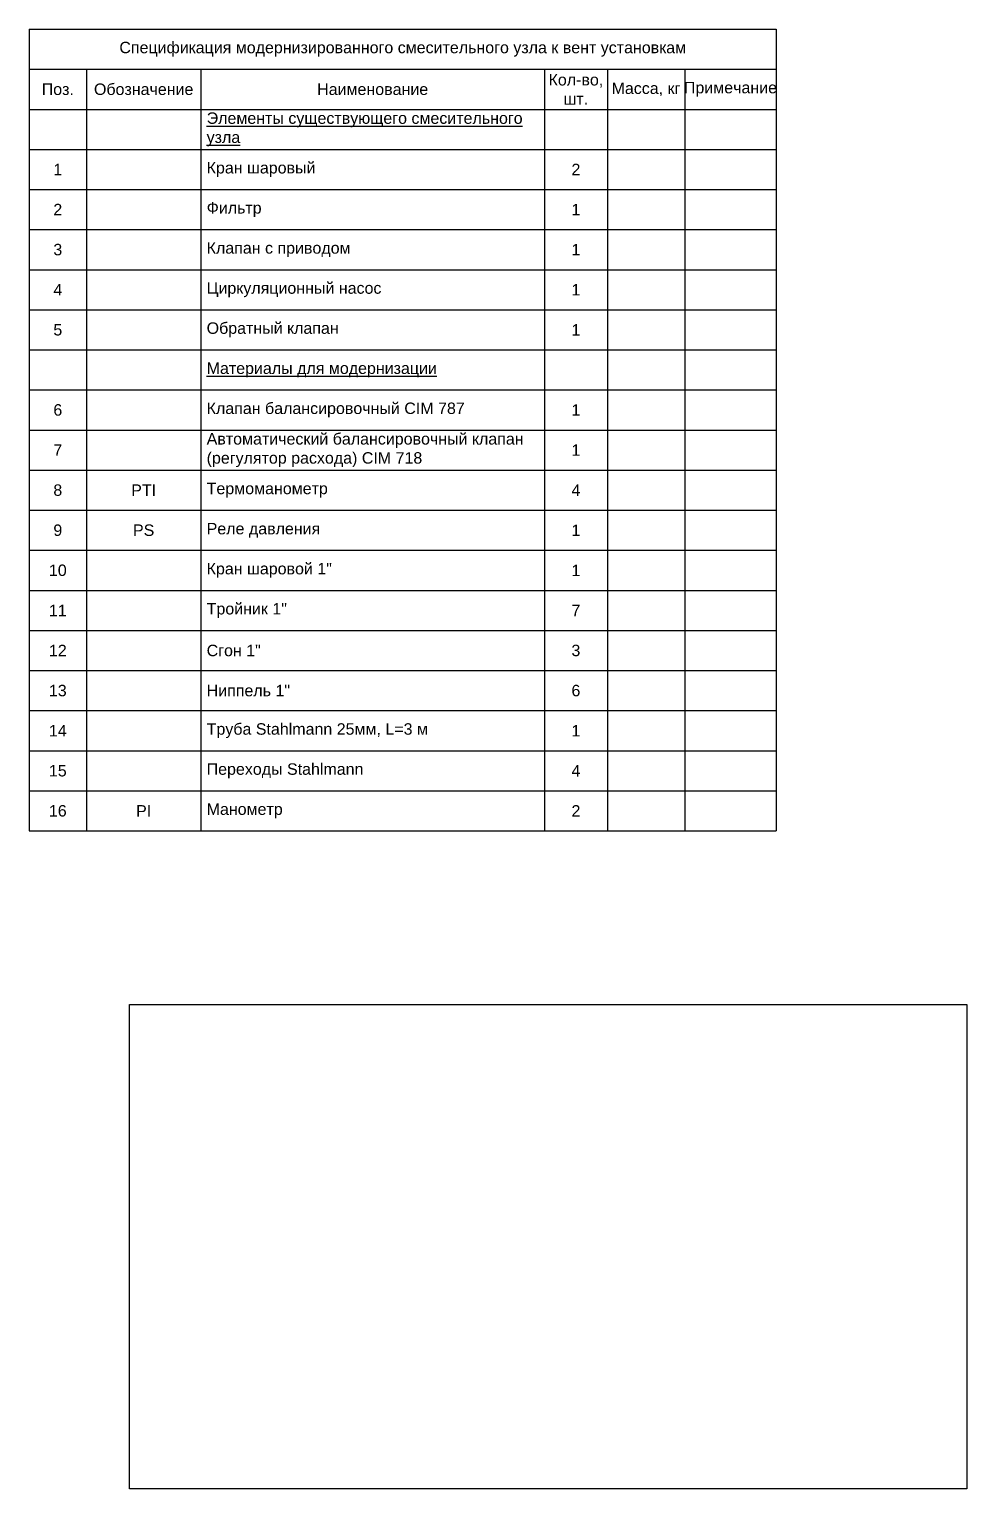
# Paper-space layout '61.2-3. СО' of a CAD drawing. Header units: millimetres. Extents: x -860 to 12764, y -185 to 388.
# Drawn here: x -859.6 to -695.8, y -23.2 to 231.6 of the extents above; entities that cross this region are included whole.
import ezdxf

# ---------------------------------------------------------------- set-up
doc = ezdxf.new("R2010")
doc.units = ezdxf.units.MM
doc.layers.get('Defpoints').update_dxf_attribs({"color": 3})
doc.styles.add('M_200', font='arial.ttf')
picture_1 = doc.add_image_def('image2.jpg', size_in_pixel=(595, 344))

# ---------------------------------------------------------------- blocks, each defined once
blk = doc.blocks.new('*T404')
at = {"color": 0, "lineweight": -2, "transparency": 16777216}
for p, q in [((0, 0), (130.5, 0)), ((0, -7), (10, -7)), ((0, -14), (10, -14)), ((0, -21), (10, -21)), ((10, -21), (10, -140)), ((100.99, -21), (100.99, -140)), ((0, -28), (10, -28)), ((30, -28), (30, -133)), ((0, -35), (10, -35)), ((0, -42), (10, -42)), ((130.5, -42), (130.5, -140)), ((0, -49), (10, -49)), ((0, -56), (10, -56)), ((0, -63), (10, -63)), ((0, -70), (10, -70)), ((0, -77), (10, -77)), ((0, -91), (10, -91)), ((0, -105), (10, -105)), ((0, -126), (10, -126))]:
    blk.add_line(p, q, dxfattribs=at)
at = {"color": 0, "linetype": 'ByBlock', "lineweight": -2, "transparency": 16777216}
for p, q in [((0, 0), (0, -140)), ((130.5, 0), (130.5, -42)), ((10, -7), (130.5, -7)), ((10, -7), (10, -21)), ((30, -7), (30, -28)), ((90, -7), (90, -140)), ((100.99, -7), (100.99, -21)), ((114.5, -7), (114.5, -140)), ((10, -14), (130.5, -14)), ((10, -21), (130.5, -21)), ((10, -28), (130.5, -28)), ((10, -35), (130.5, -35)), ((10, -42), (130.5, -42)), ((10, -49), (130.5, -49)), ((10, -56), (130.5, -56)), ((10, -63), (130.5, -63)), ((10, -70), (130.5, -70)), ((10, -77), (130.5, -77)), ((0, -84), (130.5, -84)), ((10, -91), (130.5, -91)), ((0, -98), (130.5, -98)), ((10, -105), (130.5, -105)), ((0, -112), (130.5, -112)), ((0, -119), (130.5, -119)), ((10, -126), (130.5, -126)), ((0, -133), (130.5, -133)), ((30, -133), (30, -140)), ((0, -140), (130.5, -140))]:
    blk.add_line(p, q, dxfattribs=at)
at = {"color": 0, "transparency": 16777216, "char_height": 2, "style": 'M_200'}
for s, insert, width, attachment_point in [('Спецификация модернизированного смесительного узла к вент установкам', (65.25, -3.5), 130.4969, 5), ('Поз.', (5, -10.5), 9.9994, 5), ('Обозначение', (20, -10.5), 19.9994, 5), ('Наименование', (60, -10.5), 59.9994, 5), ('Кол-во, шт.', (95.5, -10.5), 10.9919, 5), ('Масса, кг', (107.74, -10.5), 13.5044, 5), ('Примечание', (122.5, -10.5), 15.9994, 5), ('{\\LЭлементы существующего смесительного узла}', (31, -17.5), 58, 4), ('1', (5, -24.5), 9.9994, 5), ('Кран шаровый', (31, -24.5), 58, 4), ('2', (95.5, -24.5), 10.9919, 5), ('2', (5, -31.5), 9.9994, 5), ('Фильтр', (31, -31.5), 58, 4), ('1', (95.5, -31.5), 10.9919, 5), ('3', (5, -38.5), 9.9994, 5), ('Клапан с приводом', (31, -38.5), 58, 4), ('1', (95.5, -38.5), 10.9919, 5), ('4', (5, -45.5), 9.9994, 5), ('Циркуляционный насос', (31, -45.5), 58, 4), ('1', (95.5, -45.5), 10.9919, 5), ('5', (5, -52.5), 9.9994, 5), ('Обратный клапан', (31, -52.5), 58, 4), ('1', (95.5, -52.5), 10.9919, 5), ('{\\LМатериалы для модернизации}', (31, -59.5), 58, 4), ('6', (5, -66.5), 9.9994, 5), ('Клапан балансировочный CIM 787', (31, -66.5), 58, 4), ('1', (95.5, -66.5), 10.9919, 5), ('Автоматический балансировочный клапан (регулятор расхода) CIM 718', (31, -73.5), 58, 4), ('7', (5, -73.5), 9.9994, 5), ('1', (95.5, -73.5), 10.9919, 5), ('8', (5, -80.5), 9.9994, 5), ('PTI', (20, -80.5), 18, 5), ('Термоманометр', (31, -80.5), 58, 4), ('4', (95.5, -80.5), 10.9919, 5), ('9', (5, -87.5), 9.9994, 5), ('PS', (20, -87.5), 18, 5), ('Реле давления', (31, -87.5), 58, 4), ('1', (95.5, -87.5), 10.9919, 5), ('10', (5, -94.5), 9.9994, 5), ('Кран шаровой 1"', (31, -94.5), 58, 4), ('1', (95.5, -94.5), 10.9919, 5), ('11', (5, -101.5), 9.9994, 5), ('Тройник 1"', (31, -101.5), 58, 4), ('7', (95.5, -101.5), 10.9919, 5), ('12', (5, -108.5), 9.9994, 5), ('Сгон 1"', (31, -108.5), 58, 4), ('3', (95.5, -108.5), 10.9919, 5), ('13', (5, -115.5), 9.9994, 5), ('Ниппель 1"', (31, -115.5), 58, 4), ('6', (95.5, -115.5), 10.9919, 5), ('14', (5, -122.5), 9.9994, 5), ('Труба Stahlmann 25мм, L=3 м', (31, -122.5), 58, 4), ('1', (95.5, -122.5), 10.9919, 5), ('15', (5, -129.5), 9.9994, 5), ('Переходы Stahlmann', (31, -129.5), 58, 4), ('4', (95.5, -129.5), 10.9919, 5), ('16', (5, -136.5), 9.9994, 5), ('PI', (20, -136.5), 18, 5), ('Манометр', (31, -136.5), 58, 4), ('2', (95.5, -136.5), 10.9919, 5)]:
    blk.add_mtext(s, dxfattribs=dict(at, insert=insert, width=width, attachment_point=attachment_point))

psp = doc.layouts.new('61.2-3. СО')

# ---------------------------------------------------------------- block references
psp.add_blockref('*T404', (-859.63, 231.63))

# ---------------------------------------------------------------- pictures from other files: only their frames are drawn
at = {"layer": 'Defpoints'}
image = psp.add_image(picture_1, insert=(-842.12, -23.25), size_in_units=(146.27, 84.57), dxfattribs=at)
image.dxf.flags = 7

doc.saveas('drawing.dxf')
